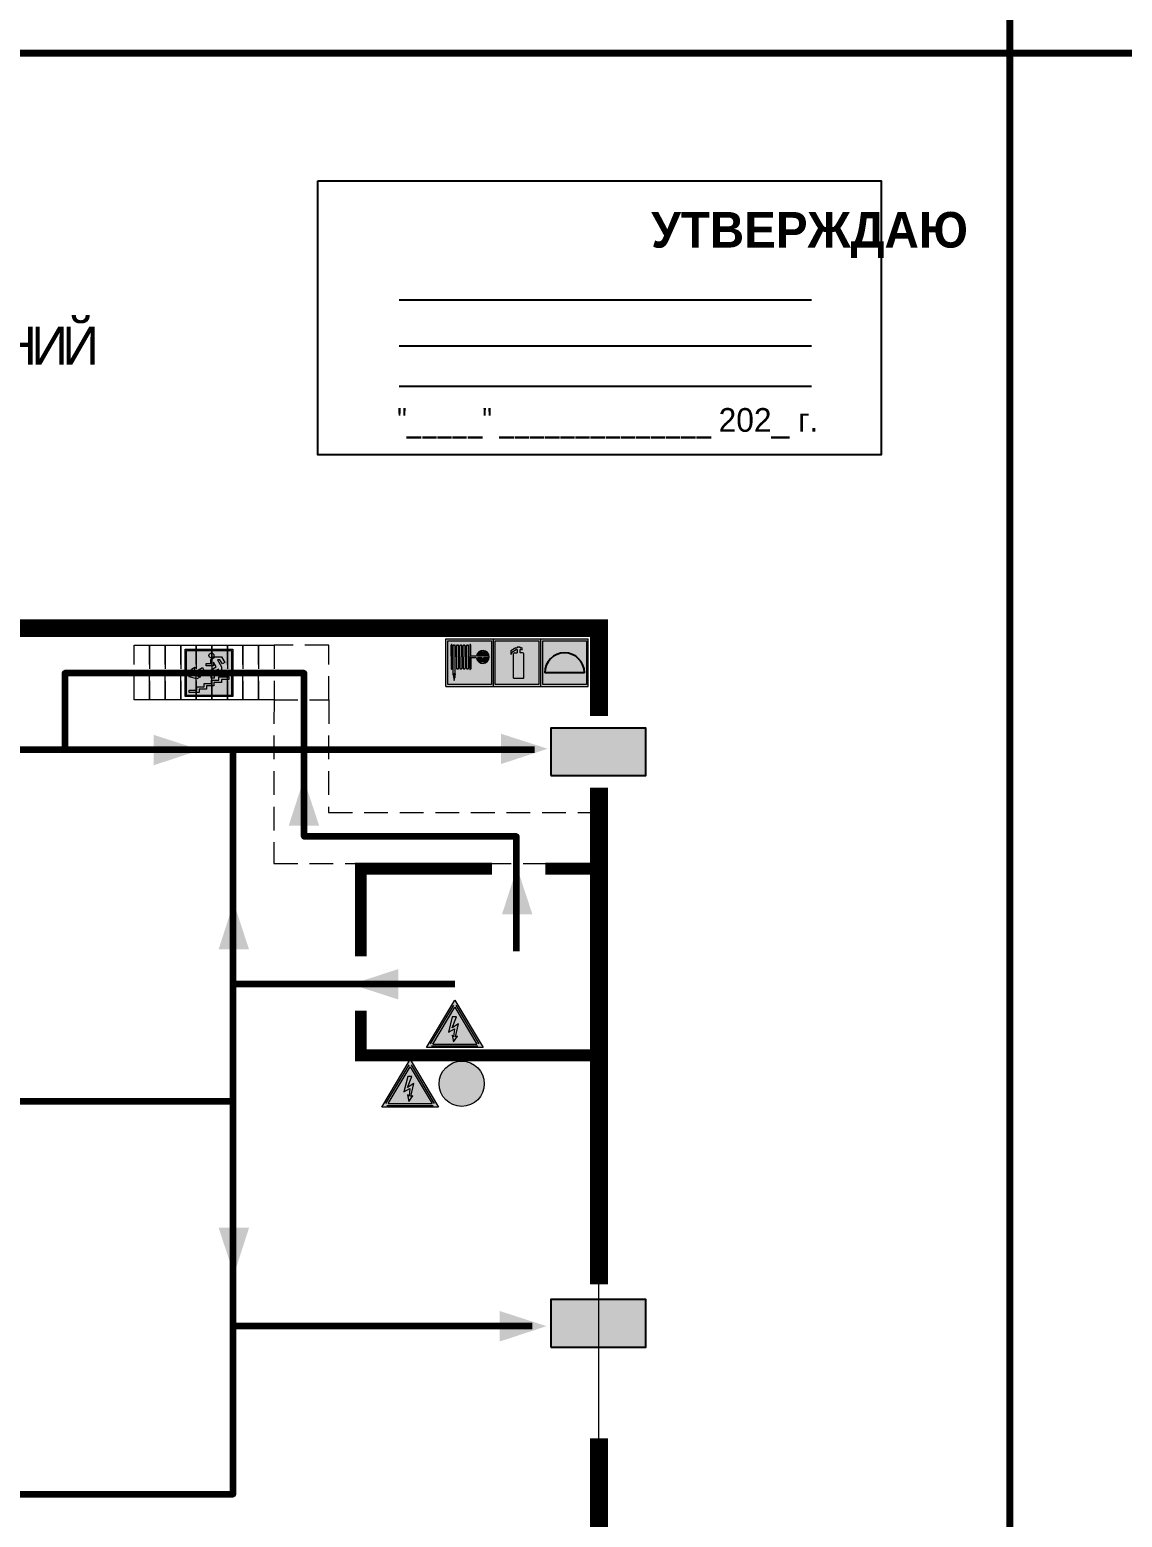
# Model space of a CAD drawing. Header units: millimetres. Extents: x 13114 to 67229, y 22859 to 38520.
# Drawn here: x 33223.2 to 33407.4, y 25216 to 25466.8 of the extents above; entities that cross this region are included whole.
import ezdxf

# ---------------------------------------------------------------- set-up
doc = ezdxf.new("R2010")
doc.units = ezdxf.units.MM
doc.linetypes.add('{ Wide Dash }', pattern=[12, 4, -2, 4, -2])
doc.layers.add('План_Штампы', color=7, linetype='Continuous')
doc.styles.add('обычный', font='arial.ttf')

# ---------------------------------------------------------------- blocks, each defined once
blk = doc.blocks.new('A$C7B4425F7')
at = {"true_color": 0xffffff}
blk.add_hatch(color=7, dxfattribs=at).paths.add_polyline_path([(0, 0), (-16, 0), (-16, -8), (0, -8)])
h = blk.add_hatch(color=126)
h.paths.add_polyline_path([(-0.2, -0.2), (-15.8, -0.2), (-15.8, -7.8), (-0.2, -7.8)])
h.paths.add_polyline_path([(-11.76, -2.03), (-11.76, -3.66), (-11.17, -3.66, -0.568275), (-11.17, -6.18), (-12.58, -6.18), (-12.58, -2.03)], flags=16)
h.paths.add_polyline_path([(-13.33, -4.12, -0.495768), (-13.59, -6.18), (-15.03, -6.18), (-15.03, -2.03), (-13.59, -2.03, -0.487973)], flags=16)
h.paths.add_polyline_path([(-10.25, -2.03), (-9.48, -2.03), (-9.48, -6.18), (-10.25, -6.18)], flags=16)
h.paths.add_polyline_path([(-13.84, -3.69), (-14.24, -3.69), (-14.24, -3.03), (-13.9, -3.03, -0.692621)], flags=0)
h.paths.add_polyline_path([(-9.15, -2.03), (-8.4, -2.03), (-8.04, -3.07), (-7.68, -2.03), (-6.93, -2.03), (-7.64, -4.1), (-6.93, -6.18), (-7.68, -6.18), (-8.04, -5.14), (-8.4, -6.18), (-9.15, -6.18), (-8.44, -4.1)], flags=16)
h.paths.add_polyline_path([(-11.76, -4.46), (-11.42, -4.46, -0.692621), (-11.36, -5.12), (-11.76, -5.12)], flags=0)
h.paths.add_polyline_path([(-13.9, -5.2), (-14.24, -5.2), (-14.24, -4.55), (-13.84, -4.55, -0.708038)], flags=0)
edge = h.paths.add_edge_path(flags=16)
edge.add_ellipse((-5.51, -4.08), major_axis=(0, 2.05), ratio=0.586184, start_angle=0, end_angle=360)
edge = h.paths.add_edge_path(flags=0)
edge.add_ellipse((-5.51, -4.08), major_axis=(0, 1.14), ratio=0.454828, start_angle=0, end_angle=360)
h.paths.add_polyline_path([(-4.13, -4.96, 0.377264), (-3.48, -4.52, 0.0555), (-3.16, -2.03), (-1.66, -2.03), (-1.66, -4.96), (-0.96, -4.96), (-0.96, -7.01), (-1.75, -7.01), (-1.75, -6.18), (-3.3, -6.18), (-3.3, -7.02), (-4.13, -7.02)], flags=16)
h.paths.add_polyline_path([(-2.73, -2.91), (-2.28, -2.91), (-2.28, -4.96), (-3.05, -4.96, 0.079136)], flags=0)
at = {"color": 126}
blk.add_lwpolyline([(-16, -8), (0, -8), (0, 0), (-16, 0)], close=True, dxfattribs=at)
blk = doc.blocks.new('вниз 3')
at = {"lineweight": 0, "true_color": 0xffffff}
h = blk.add_hatch(color=7, dxfattribs=at)
h.dxf.hatch_style = 1
h.paths.add_polyline_path([(40997.5, -4475.69), (40997.25, -4475.28), (40995.76, -4476.15), (40995.97, -4475.23), (40995.39, -4475.56), (40995.05, -4476.83), (40996.33, -4477.17), (40996.91, -4476.83), (40996, -4476.55)], flags=0)
h.paths.add_polyline_path([(40999.81, -4473.95), (41000.22, -4473.95), (41000.64, -4474.67), (41001.03, -4474.43), (41000.46, -4473.49), (41000.42, -4473.49), (40999.43, -4473.49), (40998.68, -4473.92), (40998.68, -4474.57), (40997.88, -4474.57), (40997.88, -4475), (40999.14, -4475), (40999.14, -4474.43), (40999.14, -4474.38), (40999.59, -4475.15), (40998.72, -4475.67), (40998.72, -4477.06), (40999.24, -4477.06), (40999.24, -4475.96), (40999.95, -4475.56), (40999.95, -4476.43), (41001.61, -4476.43), (41001.61, -4475.88), (41000.47, -4475.88), (41000.47, -4475.12)], flags=0)
h.paths.add_polyline_path([(40999.2, -4473.24, 1), (40998.35, -4473.24, 1)], flags=0)
h.paths.add_polyline_path([(41000.46, -4477.26), (41001.69, -4477.26), (41001.69, -4476.84), (41000.03, -4476.84), (41000.03, -4477.39), (40998.78, -4477.39), (40998.78, -4477.95), (40997.53, -4477.95), (40997.53, -4478.5), (40996.29, -4478.5), (40996.29, -4479.06), (40995.05, -4479.06), (40995.05, -4479.48), (40995.29, -4479.48), (40996.72, -4479.48), (40996.72, -4478.92), (40997.97, -4478.92), (40997.97, -4478.36), (40999.2, -4478.36), (40999.2, -4477.81), (41000.46, -4477.81)], flags=0)
h.paths.add_polyline_path([(41002.37, -4472.17), (40994.37, -4472.17), (40994.37, -4480.17), (41002.37, -4480.17)])
h.paths.add_polyline_path([(41002.16, -4479.96), (40994.57, -4479.96), (40994.57, -4472.37), (41002.16, -4472.37)], flags=16)
h.paths.add_polyline_path([(41001.61, -4475.88), (41001.61, -4476.43), (40999.95, -4476.43), (40999.95, -4475.56), (40999.24, -4475.96), (40999.24, -4477.06), (40998.72, -4477.06), (40998.72, -4475.67), (40999.59, -4475.15), (40999.14, -4474.38), (40999.14, -4474.43), (40999.14, -4475), (40997.88, -4475), (40997.88, -4474.57), (40998.68, -4474.57), (40998.68, -4473.92), (40999.43, -4473.49), (41000.42, -4473.49), (41000.46, -4473.49), (41001.03, -4474.43), (41000.64, -4474.67), (41000.22, -4473.95), (40999.81, -4473.95), (41000.47, -4475.12), (41000.47, -4475.88)], flags=0)
h.paths.add_polyline_path([(41001.69, -4476.84), (41001.69, -4477.26), (41000.46, -4477.26), (41000.46, -4477.81), (40999.2, -4477.81), (40999.2, -4478.36), (40997.97, -4478.36), (40997.97, -4478.92), (40996.72, -4478.92), (40996.72, -4479.48), (40995.05, -4479.48), (40995.05, -4479.06), (40996.29, -4479.06), (40996.29, -4478.5), (40997.53, -4478.5), (40997.53, -4477.95), (40998.78, -4477.95), (40998.78, -4477.39), (41000.03, -4477.39), (41000.03, -4476.84)], flags=0)
h.paths.add_polyline_path([(40998.35, -4473.24, -1), (40999.2, -4473.24, -1)], flags=0)
h.paths.add_polyline_path([(40997.5, -4475.69), (40996, -4476.55), (40996.91, -4476.83), (40996.33, -4477.17), (40995.05, -4476.83), (40995.39, -4475.56), (40995.97, -4475.23), (40995.76, -4476.15), (40997.25, -4475.28)], flags=0)
at = {"lineweight": 0}
h = blk.add_hatch(color=126, dxfattribs=at)
h.dxf.hatch_style = 1
h.paths.add_polyline_path([(41002.16, -4472.37), (40994.57, -4472.37), (40994.57, -4479.96), (41002.16, -4479.96)])
h.paths.add_polyline_path([(40995.97, -4475.23), (40995.76, -4476.15), (40997.25, -4475.28), (40997.5, -4475.69), (40996, -4476.55), (40996.91, -4476.83), (40996.33, -4477.17), (40995.05, -4476.83), (40995.39, -4475.56)], flags=16)
h.paths.add_polyline_path([(40997.88, -4474.57), (40998.68, -4474.57), (40998.68, -4473.92), (40999.43, -4473.49), (41000.42, -4473.49), (41000.46, -4473.49), (41001.03, -4474.43), (41000.64, -4474.67), (41000.22, -4473.95), (40999.81, -4473.95), (41000.47, -4475.12), (41000.47, -4475.88), (41001.61, -4475.88), (41001.61, -4476.43), (40999.95, -4476.43), (40999.95, -4475.56), (40999.24, -4475.96), (40999.24, -4477.06), (40998.72, -4477.06), (40998.72, -4475.67), (40999.59, -4475.15), (40999.14, -4474.38), (40999.14, -4474.43), (40999.14, -4475), (40997.88, -4475)], flags=16)
h.paths.add_polyline_path([(40998.35, -4473.24, -1), (40999.2, -4473.24, -1)], flags=16)
h.paths.add_polyline_path([(40997.53, -4477.95), (40998.78, -4477.95), (40998.78, -4477.39), (41000.03, -4477.39), (41000.03, -4476.84), (41001.69, -4476.84), (41001.69, -4477.26), (41000.46, -4477.26), (41000.46, -4477.81), (40999.2, -4477.81), (40999.2, -4478.36), (40997.97, -4478.36), (40997.97, -4478.92), (40996.72, -4478.92), (40996.72, -4479.48), (40995.05, -4479.48), (40995.05, -4479.06), (40996.29, -4479.06), (40996.29, -4478.5), (40997.53, -4478.5)], flags=16)
at = {"lineweight": 0, "true_color": 0xffffff}
h = blk.add_hatch(color=7, dxfattribs=at)
h.dxf.hatch_style = 1
h.paths.add_polyline_path([(40999.2, -4473.24, 1), (40998.35, -4473.24, 1)])
h.paths.add_polyline_path([(40999.81, -4473.95), (41000.22, -4473.95), (41000.64, -4474.67), (41001.03, -4474.43), (41000.46, -4473.49), (41000.42, -4473.49), (40999.43, -4473.49), (40998.68, -4473.92), (40998.68, -4474.57), (40997.88, -4474.57), (40997.88, -4475), (40999.14, -4475), (40999.14, -4474.43), (40999.14, -4474.38), (40999.59, -4475.15), (40998.72, -4475.67), (40998.72, -4477.06), (40999.24, -4477.06), (40999.24, -4475.96), (40999.95, -4475.56), (40999.95, -4476.43), (41001.61, -4476.43), (41001.61, -4475.88), (41000.47, -4475.88), (41000.47, -4475.12)])
h.paths.add_polyline_path([(40999.2, -4477.81), (41000.46, -4477.81), (41000.46, -4477.26), (41001.69, -4477.26), (41001.69, -4476.84), (41000.03, -4476.84), (41000.03, -4477.39), (40998.78, -4477.39), (40998.78, -4477.95), (40997.53, -4477.95), (40997.53, -4478.5), (40996.29, -4478.5), (40996.29, -4479.06), (40995.05, -4479.06), (40995.05, -4479.48), (40995.29, -4479.48), (40996.72, -4479.48), (40996.72, -4478.92), (40997.97, -4478.92), (40997.97, -4478.36), (40999.2, -4478.36)])
h.paths.add_polyline_path([(40997.5, -4475.69), (40997.25, -4475.28), (40995.76, -4476.15), (40995.97, -4475.23), (40995.39, -4475.56), (40995.05, -4476.83), (40996.33, -4477.17), (40996.91, -4476.83), (40996, -4476.55)])
at = {"color": 126, "lineweight": 0}
for points in [[(40994.37, -4472.17), (41002.37, -4472.17), (41002.37, -4480.17), (40994.37, -4480.17)], [(40994.57, -4472.37), (41002.16, -4472.37), (41002.16, -4479.96), (40994.57, -4479.96)]]:
    blk.add_lwpolyline(points, close=True, dxfattribs=at)
for points in [[(40999.14, -4474.43), (40999.14, -4475), (40997.88, -4475), (40997.88, -4474.57), (40998.68, -4474.57), (40998.68, -4473.92), (40999.43, -4473.49), (41000.42, -4473.49), (41000.46, -4473.49), (41001.03, -4474.43), (41000.64, -4474.67), (41000.22, -4473.95), (40999.81, -4473.95), (41000.47, -4475.12), (41000.47, -4475.88), (41001.61, -4475.88), (41001.61, -4476.43), (40999.95, -4476.43), (40999.95, -4475.56), (40999.24, -4475.96), (40999.24, -4477.06), (40998.72, -4477.06), (40998.72, -4475.67), (40999.59, -4475.15), (40999.14, -4474.38), (40999.14, -4474.43)], [(40995.05, -4476.83), (40995.39, -4475.56), (40995.97, -4475.23), (40995.76, -4476.15), (40997.25, -4475.28), (40997.5, -4475.69), (40996, -4476.55), (40996.91, -4476.83), (40996.33, -4477.17), (40995.05, -4476.83)], [(40995.29, -4479.48), (40995.05, -4479.48), (40995.05, -4479.06), (40996.29, -4479.06), (40996.29, -4478.5), (40997.53, -4478.5), (40997.53, -4477.95), (40998.78, -4477.95), (40998.78, -4477.39), (41000.03, -4477.39), (41000.03, -4476.84), (41001.69, -4476.84), (41001.69, -4477.26), (41000.46, -4477.26), (41000.46, -4477.81), (40999.2, -4477.81), (40999.2, -4478.36), (40997.97, -4478.36), (40997.97, -4478.92), (40996.72, -4478.92), (40996.72, -4479.48), (40995.05, -4479.48)]]:
    blk.add_lwpolyline(points, dxfattribs=at)
blk.add_circle((40998.77, -4473.24), 0.426, dxfattribs=at)
blk = doc.blocks.new('A$C37112FD5')
at = {"true_color": 0xf5f5ff}
h = blk.add_hatch(color=7, dxfattribs=at)
h.dxf.hatch_style = 1
h.paths.add_polyline_path([(12.8, -7.4), (0, -7.4), (0, -20.2), (12.8, -20.2)])
h.paths.add_polyline_path([(12.29, -7.91), (12.29, -19.69), (0.51, -19.69), (0.51, -7.91)], flags=16)
h.paths.add_polyline_path([(4.98, -9.04, -0.42597), (5.17, -9.22), (5.17, -12.25), (5.17, -15.29, -0.432244), (4.98, -15.47), (4.83, -15.47, -0.42597), (4.64, -15.29), (4.64, -12.25), (4.64, -9.22, -0.432244), (4.83, -9.04)], flags=0)
h.paths.add_polyline_path([(4.28, -9.22), (4.28, -12.25), (4.28, -15.29, -0.432244), (4.09, -15.47), (3.94, -15.47, -0.42597), (3.75, -15.29), (3.75, -12.25), (3.75, -9.22, -0.432244), (3.94, -9.04), (4.09, -9.04, -0.42597)], flags=0)
h.paths.add_polyline_path([(5.72, -9.04), (5.87, -9.04, -0.42597), (6.06, -9.22), (6.06, -12.25), (6.06, -15.29, -0.432244), (5.87, -15.47), (5.72, -15.47, -0.42597), (5.53, -15.29), (5.53, -12.25), (5.53, -9.22, -0.432244)], flags=0)
h.paths.add_polyline_path([(6.42, -8.9), (6.5, -8.9, -0.42597), (6.69, -9.08), (6.69, -12.03), (8.21, -12.03, -15.824349), (8.21, -12.47), (6.69, -12.47), (6.69, -15.42, -0.432244), (6.5, -15.6), (6.42, -15.6)], flags=0)
h.paths.add_polyline_path([(3.39, -9.22), (3.39, -12.25), (3.39, -15.29, -0.432244), (3.2, -15.47), (3.05, -15.47, -0.42597), (2.85, -15.29), (2.85, -12.25), (2.85, -9.22, -0.432244), (3.05, -9.04), (3.2, -9.04, -0.42597)], flags=0)
h.paths.add_polyline_path([(2.5, -9.22), (2.5, -16.71), (1.96, -16.71), (1.96, -9.22, -0.432244), (2.15, -9.04), (2.31, -9.04, -0.42597)], flags=0)
h.paths.add_polyline_path([(1.61, -8.9), (1.61, -15.6), (1.57, -15.6, -0.42597), (1.37, -15.42), (1.37, -12.03), (1.37, -9.09, -0.432244), (1.57, -8.9)], flags=0)
h.paths.add_polyline_path([(9.76, -10.81), (9.76, -12.03), (8.49, -12.03, -0.336371)], flags=0)
h.paths.add_polyline_path([(8.49, -12.47), (9.76, -12.47), (9.76, -13.7, -0.336371)], flags=0)
h.paths.add_polyline_path([(10.11, -10.81, -0.336371), (11.38, -12.03), (10.11, -12.03)], flags=0)
h.paths.add_polyline_path([(10.11, -12.47), (11.38, -12.47, -0.336371), (10.11, -13.7)], flags=0)
h.paths.add_polyline_path([(2.5, -16.84), (2.5, -17.05), (1.97, -17.05), (1.97, -16.84)], flags=0)
h.paths.add_polyline_path([(2.5, -17.24, -0.033778), (2.24, -18.6, -0.033778), (1.97, -17.24)], flags=0)
h = blk.add_hatch(color=242)
h.dxf.hatch_style = 1
h.paths.add_polyline_path([(12.29, -7.91), (0.51, -7.91), (0.51, -19.69), (12.29, -19.69)])
h.paths.add_polyline_path([(6.42, -15.6), (6.42, -8.9), (6.5, -8.9, -0.42597), (6.69, -9.08), (6.69, -12.03), (8.21, -12.03, -15.824349), (8.21, -12.47), (6.69, -12.47), (6.69, -15.42, -0.432244), (6.5, -15.6)], flags=16)
h.paths.add_polyline_path([(5.87, -15.47), (5.72, -15.47, -0.42597), (5.53, -15.29), (5.53, -12.25), (5.53, -9.22, -0.432244), (5.72, -9.04), (5.87, -9.04, -0.42597), (6.06, -9.22), (6.06, -12.25), (6.06, -15.29, -0.432244)], flags=16)
h.paths.add_polyline_path([(4.98, -15.47), (4.83, -15.47, -0.42597), (4.64, -15.29), (4.64, -12.25), (4.64, -9.22, -0.432244), (4.83, -9.04), (4.98, -9.04, -0.42597), (5.17, -9.22), (5.17, -12.25), (5.17, -15.29, -0.432244)], flags=16)
h.paths.add_polyline_path([(4.09, -15.47), (3.94, -15.47, -0.42597), (3.75, -15.29), (3.75, -12.25), (3.75, -9.22, -0.432244), (3.94, -9.04), (4.09, -9.04, -0.42597), (4.28, -9.22), (4.28, -12.25), (4.28, -15.29, -0.432244)], flags=16)
h.paths.add_polyline_path([(3.2, -15.47), (3.05, -15.47, -0.42597), (2.85, -15.29), (2.85, -12.25), (2.85, -9.22, -0.432244), (3.05, -9.04), (3.2, -9.04, -0.42597), (3.39, -9.22), (3.39, -12.25), (3.39, -15.29, -0.432244)], flags=16)
h.paths.add_polyline_path([(2.5, -17.05), (1.97, -17.05), (1.97, -16.84), (2.5, -16.84)], flags=16)
h.paths.add_polyline_path([(2.5, -17.24, -0.033778), (2.24, -18.6, -0.033778), (1.97, -17.24)], flags=16)
h.paths.add_polyline_path([(2.5, -16.71), (1.96, -16.71), (1.96, -9.22, -0.432244), (2.15, -9.04), (2.31, -9.04, -0.42597), (2.5, -9.22)], flags=16)
h.paths.add_polyline_path([(1.61, -15.6), (1.57, -15.6, -0.42597), (1.37, -15.42), (1.37, -12.03), (1.37, -9.09, -0.432244), (1.57, -8.9), (1.61, -8.9)], flags=16)
h.paths.add_polyline_path([(8.49, -12.47), (9.76, -12.47), (9.76, -13.7, -0.336371)], flags=0)
h.paths.add_polyline_path([(10.11, -13.7), (10.11, -12.47), (11.38, -12.47, -0.336371)], flags=0)
h.paths.add_polyline_path([(8.49, -12.03, -0.336371), (9.76, -10.81), (9.76, -12.03)], flags=0)
h.paths.add_polyline_path([(10.11, -12.03), (10.11, -10.81, -0.336371), (11.38, -12.03)], flags=0)
h = blk.add_hatch(color=7, dxfattribs=at)
h.dxf.hatch_style = 1
h.paths.add_polyline_path([(1.61, -8.9), (1.57, -8.9, 0.432244), (1.37, -9.09), (1.37, -12.03), (1.37, -15.42, 0.42597), (1.57, -15.6), (1.61, -15.6)])
h.paths.add_polyline_path([(2.5, -9.22, 0.42597), (2.31, -9.04), (2.15, -9.04, 0.432244), (1.96, -9.22), (1.96, -16.71), (2.5, -16.71)])
h.paths.add_polyline_path([(2.5, -16.84), (1.97, -16.84), (1.97, -17.05), (2.5, -17.05)])
h.paths.add_polyline_path([(2.5, -17.24), (1.97, -17.24, 0.033778), (2.24, -18.6, 0.033778)])
h.paths.add_polyline_path([(3.39, -12.25), (3.39, -9.22, 0.42597), (3.2, -9.04), (3.05, -9.04, 0.432244), (2.85, -9.22), (2.85, -12.25), (2.85, -15.29, 0.42597), (3.05, -15.47), (3.2, -15.47, 0.432244), (3.39, -15.29)])
h.paths.add_polyline_path([(4.28, -12.25), (4.28, -9.22, 0.42597), (4.09, -9.04), (3.94, -9.04, 0.432244), (3.75, -9.22), (3.75, -12.25), (3.75, -15.29, 0.42597), (3.94, -15.47), (4.09, -15.47, 0.432244), (4.28, -15.29)])
h.paths.add_polyline_path([(5.17, -12.25), (5.17, -9.22, 0.42597), (4.98, -9.04), (4.83, -9.04, 0.432244), (4.64, -9.22), (4.64, -12.25), (4.64, -15.29, 0.42597), (4.83, -15.47), (4.98, -15.47, 0.432244), (5.17, -15.29)])
h.paths.add_polyline_path([(6.06, -12.25), (6.06, -9.22, 0.42597), (5.87, -9.04), (5.72, -9.04, 0.432244), (5.53, -9.22), (5.53, -12.25), (5.53, -15.29, 0.42597), (5.72, -15.47), (5.87, -15.47, 0.432244), (6.06, -15.29)])
h.paths.add_polyline_path([(6.69, -12.47), (8.21, -12.47, 15.824349), (8.21, -12.03), (6.69, -12.03), (6.69, -9.08, 0.42597), (6.5, -8.9), (6.42, -8.9), (6.42, -15.6), (6.5, -15.6, 0.432244), (6.69, -15.42)])
h.paths.add_polyline_path([(8.49, -12.47), (9.76, -12.47), (9.76, -13.7, -0.336371)], flags=16)
h.paths.add_polyline_path([(8.49, -12.03, -0.336371), (9.76, -10.81), (9.76, -12.03)], flags=16)
h.paths.add_polyline_path([(10.11, -12.47), (11.38, -12.47, -0.336371), (10.11, -13.7)], flags=16)
h.paths.add_polyline_path([(10.11, -12.03), (10.11, -10.81, -0.336371), (11.38, -12.03)], flags=16)
h = blk.add_hatch(color=242)
h.dxf.hatch_style = 1
h.paths.add_polyline_path([(9.76, -10.81, 0.336371), (8.49, -12.03), (9.76, -12.03)])
h.paths.add_polyline_path([(10.11, -10.81), (10.11, -12.03), (11.38, -12.03, 0.336371)])
h.paths.add_polyline_path([(11.38, -12.47), (10.11, -12.47), (10.11, -13.7, 0.336371)])
h.paths.add_polyline_path([(9.76, -12.47), (8.49, -12.47, 0.336371), (9.76, -13.7)])
at = {"color": 242, "lineweight": 5}
for p, q in [((0, -20.2), (0, -7.4)), ((0, -7.4), (12.8, -7.4)), ((12.8, -20.2), (12.8, -7.4)), ((1.37, -12.03), (1.37, -9.08)), ((1.37, -12.03), (1.37, -15.42)), ((1.57, -8.9), (1.61, -8.9)), ((1.61, -8.9), (1.61, -15.6)), ((1.96, -16.71), (1.96, -9.22)), ((2.15, -9.04), (2.31, -9.04)), ((2.5, -16.71), (2.5, -9.22)), ((2.85, -12.25), (2.85, -9.22)), ((3.05, -9.04), (3.2, -9.04)), ((3.39, -12.25), (3.39, -9.22)), ((3.75, -12.25), (3.75, -9.22)), ((3.94, -9.04), (4.09, -9.04)), ((4.28, -12.25), (4.28, -9.22)), ((4.64, -12.25), (4.64, -9.22)), ((4.83, -9.04), (4.98, -9.04)), ((5.17, -12.25), (5.17, -9.22)), ((5.53, -12.25), (5.53, -9.22)), ((5.72, -9.04), (5.87, -9.04)), ((6.06, -12.25), (6.06, -9.22)), ((6.42, -8.9), (6.42, -15.6)), ((6.5, -8.9), (6.42, -8.9)), ((6.69, -12.03), (6.69, -9.08)), ((8.21, -12.03), (6.69, -12.03)), ((9.76, -12.03), (8.49, -12.03)), ((9.76, -10.81), (9.76, -12.03)), ((10.11, -10.81), (10.11, -12.03)), ((11.38, -12.03), (10.11, -12.03)), ((1.57, -15.6), (1.61, -15.6)), ((2.85, -12.25), (2.85, -15.29)), ((3.05, -15.47), (3.2, -15.47)), ((3.39, -12.25), (3.39, -15.29)), ((3.75, -12.25), (3.75, -15.29)), ((3.94, -15.47), (4.09, -15.47)), ((4.28, -12.25), (4.28, -15.29)), ((4.64, -12.25), (4.64, -15.29)), ((4.83, -15.47), (4.98, -15.47)), ((5.17, -12.25), (5.17, -15.29)), ((5.53, -12.25), (5.53, -15.29)), ((5.72, -15.47), (5.87, -15.47)), ((6.06, -12.25), (6.06, -15.29)), ((6.42, -15.6), (6.5, -15.6)), ((8.21, -12.47), (6.69, -12.47)), ((6.69, -12.47), (6.69, -15.42)), ((9.76, -12.47), (8.49, -12.47)), ((9.76, -12.47), (9.76, -13.7)), ((11.38, -12.47), (10.11, -12.47)), ((10.11, -12.47), (10.11, -13.7)), ((1.96, -16.71), (2.5, -16.71)), ((1.97, -16.84), (2.5, -16.84)), ((1.97, -17.05), (1.97, -16.84)), ((2.5, -17.05), (1.97, -17.05)), ((1.97, -17.24), (2.5, -17.24)), ((2.5, -16.84), (2.5, -17.05)), ((0, -20.2), (12.8, -20.2))]:
    blk.add_line(p, q, dxfattribs=at)
blk.add_lwpolyline([(0.51, -7.91), (12.29, -7.91), (12.29, -19.69), (0.51, -19.69)], close=True, dxfattribs=at)
for centre, radius, start, end in [((1.56, -9.09), 0.182, 87.1027, 180.6071), ((2.15, -9.22), 0.182, 87.1027, 180.6071), ((2.32, -9.22), 0.182, 359.3929, 92.8973), ((3.04, -9.22), 0.182, 87.1027, 180.6071), ((3.21, -9.22), 0.182, 359.3929, 92.8973), ((3.93, -9.22), 0.182, 87.1027, 180.6071), ((4.1, -9.22), 0.182, 359.3929, 92.8973), ((4.82, -9.22), 0.182, 87.1027, 180.6071), ((4.99, -9.22), 0.182, 359.3929, 92.8973), ((5.71, -9.22), 0.182, 87.1027, 180.6071), ((5.88, -9.22), 0.182, 359.3929, 92.8973), ((6.51, -9.09), 0.182, 359.3929, 92.8973), ((9.93, -12.25), 1.74, 187.2319, 172.7681), ((9.93, -12.25), 1.46, 96.9927, 171.3585), ((9.93, -12.25), 1.46, 8.6415, 83.0073), ((1.56, -15.42), 0.182, 179.3929, 272.8973), ((3.04, -15.29), 0.182, 179.3929, 272.8973), ((3.21, -15.29), 0.182, 267.1027, 0.6071), ((3.93, -15.29), 0.182, 179.3929, 272.8973), ((4.1, -15.29), 0.182, 267.1027, 0.6071), ((4.82, -15.29), 0.182, 179.3929, 272.8973), ((4.99, -15.29), 0.182, 267.1027, 0.6071), ((5.71, -15.29), 0.182, 179.3929, 272.8973), ((5.88, -15.29), 0.182, 267.1027, 0.6071), ((6.51, -15.42), 0.182, 267.1027, 0.6071), ((9.93, -12.25), 1.46, 188.6415, 263.0073), ((9.93, -12.25), 1.46, 276.9927, 351.3585), ((12.17, -15.98), 10.27, 187.041, 194.7793), ((-7.7, -15.98), 10.27, 345.2207, 352.959)]:
    blk.add_arc(centre, radius, start, end, dxfattribs=at)
blk = doc.blocks.new('A$C3AD82952')
at = {"true_color": 0xf5f5ff}
h = blk.add_hatch(color=7, dxfattribs=at)
h.dxf.hatch_style = 1
h.paths.add_polyline_path([(8.21, 8.73, 0.414214), (7.89, 9.05), (7.22, 9.05), (7.22, 9.92), (7.59, 9.92, 1), (7.57, 10.36), (7.22, 10.36), (7.22, 10.6), (6.43, 10.6), (6.43, 10.36), (6.01, 10.36), (4.74, 9.59), (4.74, 8.69), (4.98, 8.73), (4.98, 9.26), (6.12, 9.91), (6.43, 9.91), (6.43, 9.05), (5.76, 9.05, 0.414214), (5.44, 8.73), (5.44, 2.2), (8.21, 2.2)], flags=0)
h.paths.add_polyline_path([(12.8, 12.8), (0, 12.8), (0, 0), (12.8, 0)])
h.paths.add_polyline_path([(0.51, 12.29), (12.29, 12.29), (12.29, 0.51), (0.51, 0.51)], flags=16)
h.paths.add_polyline_path([(4.74, 9.59), (6.01, 10.36), (6.43, 10.36), (6.43, 10.6), (7.22, 10.6), (7.22, 10.36), (7.59, 10.36, -0.94586), (7.59, 9.92), (7.22, 9.92), (7.22, 9.05), (7.89, 9.05, -0.414214), (8.21, 8.73), (8.21, 2.2), (5.44, 2.2), (5.44, 8.73, -0.414214), (5.76, 9.05), (6.43, 9.05), (6.43, 9.91), (6.12, 9.91), (4.98, 9.26), (4.98, 8.73), (4.74, 8.69)], flags=0)
h = blk.add_hatch(color=242)
h.dxf.hatch_style = 1
h.paths.add_polyline_path([(12.29, 12.29), (0.51, 12.29), (0.51, 0.51), (12.29, 0.51)])
h.paths.add_polyline_path([(4.74, 8.69), (4.74, 9.59), (6.01, 10.36), (6.43, 10.36), (6.43, 10.6), (7.22, 10.6), (7.22, 10.36), (7.59, 10.36, -0.94586), (7.59, 9.92), (7.22, 9.92), (7.22, 9.05), (7.89, 9.05, -0.414214), (8.21, 8.73), (8.21, 2.2), (5.44, 2.2), (5.44, 8.73, -0.414214), (5.76, 9.05), (6.43, 9.05), (6.43, 9.91), (6.12, 9.91), (4.98, 9.26), (4.98, 8.73)], flags=16)
h = blk.add_hatch(color=7, dxfattribs=at)
h.dxf.hatch_style = 1
h.paths.add_polyline_path([(8.21, 8.73, 0.414214), (7.89, 9.05), (7.22, 9.05), (7.22, 9.92), (7.59, 9.92, 1), (7.57, 10.36), (7.22, 10.36), (7.22, 10.6), (6.43, 10.6), (6.43, 10.36), (6.01, 10.36), (4.74, 9.59), (4.74, 8.69), (4.98, 8.73), (4.98, 9.26), (6.12, 9.91), (6.43, 9.91), (6.43, 9.05), (5.76, 9.05, 0.414214), (5.44, 8.73), (5.44, 2.2), (8.21, 2.2)])
at = {"color": 242, "lineweight": 5}
for p, q in [((0, 0), (0, 12.8)), ((0, 12.8), (12.8, 12.8)), ((12.8, 0), (12.8, 12.8)), ((6.01, 10.36), (4.74, 9.59)), ((4.74, 9.59), (4.74, 8.69)), ((4.74, 8.69), (4.98, 8.73)), ((4.98, 9.26), (6.12, 9.91)), ((4.98, 8.73), (4.98, 9.26)), ((5.44, 2.2), (5.44, 8.73)), ((5.76, 9.05), (6.43, 9.05)), ((6.01, 10.36), (6.43, 10.36)), ((6.12, 9.91), (6.43, 9.91)), ((7.22, 10.6), (6.43, 10.6)), ((6.43, 10.6), (6.43, 10.36)), ((6.43, 9.91), (6.43, 9.05)), ((7.22, 10.36), (7.22, 10.6)), ((7.59, 10.36), (7.22, 10.36)), ((7.22, 9.05), (7.22, 9.92)), ((7.59, 9.92), (7.22, 9.92)), ((7.89, 9.05), (7.22, 9.05)), ((8.21, 2.2), (8.21, 8.73)), ((0, 0), (12.8, 0)), ((5.44, 2.2), (8.21, 2.2))]:
    blk.add_line(p, q, dxfattribs=at)
blk.add_lwpolyline([(0.51, 12.29), (12.29, 12.29), (12.29, 0.51), (0.51, 0.51)], close=True, dxfattribs=at)
for centre, radius, start, end in [((5.76, 8.73), 0.32, 90, 180), ((7.58, 10.14), 0.223, 273.1875, 86.8125), ((7.89, 8.73), 0.32, 0, 90)]:
    blk.add_arc(centre, radius, start, end, dxfattribs=at)
blk = doc.blocks.new('A$C1E1F2D43')
at = {"true_color": 0xffffff}
blk.add_hatch(color=7, dxfattribs=at).paths.add_polyline_path([(8, 0), (0, 0), (0, -8), (8, -8)])
h = blk.add_hatch(color=242)
h.paths.add_polyline_path([(0.32, -0.32), (0.32, -7.68), (7.68, -7.68), (7.68, -0.32)])
h.paths.add_polyline_path([(7.35, -5.71), (0.65, -5.71, -1)], flags=16)
at = {"color": 242, "lineweight": 5}
for p, q in [((0, 0), (8, 0)), ((0, -8), (0, 0)), ((0, 0), (8, 0)), ((8, -8), (8, 0)), ((0, -8), (8, -8))]:
    blk.add_line(p, q, dxfattribs=at)
at = {"color": 242}
blk.add_line((7.35, -5.71), (0.65, -5.71), dxfattribs=at)
at = {"color": 242, "lineweight": 5}
blk.add_lwpolyline([(0.32, -0.32), (7.68, -0.32), (7.68, -7.68), (0.32, -7.68)], close=True, dxfattribs=at)
at = {"color": 242}
blk.add_arc((4, -5.71), 3.35, 0, 180, dxfattribs=at)
blk = doc.blocks.new('A$C3E6D3DDE')
at = {"lineweight": 5}
h = blk.add_hatch(color=40, dxfattribs=at)
h.paths.add_polyline_path([(24.1, 1.45), (16.46, -11.35), (31.74, -11.35)])
h.paths.add_polyline_path([(24.09, -0.46), (30.03, -10.41), (18.14, -10.41)], flags=16)
h.paths.add_polyline_path([(24.54, -3.08), (23.41, -6.02), (25.13, -5.01), (24.33, -8.5), (24.82, -8.27), (23.79, -9.86), (23.4, -8.04), (23.8, -8.43), (24.04, -6.29), (22.39, -7.25), (23.44, -3.08)], flags=0)
h = blk.add_hatch(color=256, dxfattribs=at)
h.paths.add_polyline_path([(24.37, 0.03, 0.567511), (23.82, 0.03), (17.59, -10.4, 0.582454), (17.86, -10.88), (30.32, -10.88, 0.582149), (30.6, -10.4)])
h.paths.add_polyline_path([(24.09, -0.46), (18.14, -10.41), (30.03, -10.41)], flags=16)
h.paths.add_polyline_path([(24.54, -3.08), (23.41, -6.02), (25.13, -5.01), (24.33, -8.5), (24.82, -8.27), (23.79, -9.86), (23.4, -8.04), (23.8, -8.43), (24.04, -6.29), (22.39, -7.25), (23.44, -3.08)], flags=0)
h = blk.add_hatch(color=40, dxfattribs=at)
h.paths.add_polyline_path([(24.09, -0.46), (18.14, -10.41), (30.03, -10.41)])
h.paths.add_polyline_path([(24.82, -8.27), (23.79, -9.86), (23.4, -8.04), (23.8, -8.43), (24.04, -6.29), (22.39, -7.25), (23.44, -3.08), (24.54, -3.08), (23.41, -6.02), (25.13, -5.01), (24.33, -8.5)], flags=16)
at = {"color": 40, "lineweight": 5}
for p, q in [((16.46, -11.35), (24.1, 1.45)), ((24.1, 1.45), (31.74, -11.35))]:
    blk.add_line(p, q, dxfattribs=at)
at = {"lineweight": 5}
for p, q in [((17.59, -10.4), (23.82, 0.03)), ((24.37, 0.03), (30.6, -10.4)), ((18.14, -10.41), (24.09, -0.46)), ((23.44, -3.08), (22.39, -7.25)), ((23.41, -6.02), (24.54, -3.08)), ((24.54, -3.08), (23.44, -3.08)), ((24.09, -0.46), (30.03, -10.41)), ((22.39, -7.25), (24.04, -6.29)), ((25.13, -5.01), (23.41, -6.02)), ((24.04, -6.29), (23.8, -8.43)), ((24.33, -8.5), (25.13, -5.01)), ((17.86, -10.88), (30.32, -10.88)), ((18.14, -10.41), (30.03, -10.41)), ((23.8, -8.43), (23.4, -8.04)), ((23.4, -8.04), (23.79, -9.86)), ((23.79, -9.86), (24.82, -8.27)), ((24.82, -8.27), (24.33, -8.5))]:
    blk.add_line(p, q, dxfattribs=at)
at = {"color": 50, "lineweight": 5}
blk.add_line((31.74, -11.35), (16.46, -11.35), dxfattribs=at)
blk = doc.blocks.new('A$C7B8C2D5B')
at = {"lineweight": 0}
h = blk.add_hatch(color=5, dxfattribs=at)
h.dxf.hatch_style = 1
h.paths.add_polyline_path([(1.4, -3.02, 1), (-2.11, -3.02, 1)])
at = {"color": 5, "lineweight": 0}
blk.add_circle((-0.36, -3.02), 1.75, dxfattribs=at)

msp = doc.modelspace()

# ---------------------------------------------------------------- linework, layer by layer
at = {"color": 6, "lineweight": 100}
for points in [[(32788.44, 25462.86), (33388.44, 25462.86), (33388.44, 25857.86), (32788.44, 25857.86)], [(33388.44, 25462.86), (33988.44, 25462.86), (33988.44, 25857.86), (33388.44, 25857.86)], [(32788.44, 25067.86), (33388.44, 25067.86), (33388.44, 25462.86), (32788.44, 25462.86)], [(33388.44, 25067.86), (33988.44, 25067.86), (33988.44, 25462.86), (33388.44, 25462.86)]]:
    msp.add_lwpolyline(points, close=True, dxfattribs=at)
msp.add_lwpolyline([(33271.73, 25441.32), (33366.73, 25441.32), (33366.73, 25395.11), (33271.73, 25395.11)], close=True)
for points in [[(33285.48, 25421.27), (33355.01, 25421.27)], [(33285.48, 25413.51), (33355.01, 25413.51)], [(33285.48, 25406.72), (33355.01, 25406.72)]]:
    msp.add_lwpolyline(points)
at = {"lineweight": 100}
for points, const_width in [([(32876.47, 25337.71), (32876.47, 25365.91), (33319.16, 25365.91), (33319.16, 25351.1)], 3), ([(33319.16, 25339), (33319.16, 25255.29)], 3), ([(33301.13, 25325.35), (33279.01, 25325.35), (33279.01, 25310.61)], 2), ([(33319.16, 25325.35), (33310.1, 25325.35)], 2), ([(33279.01, 25301.41), (33279.01, 25293.9), (33318.91, 25293.9)], 2), ([(33319.16, 25229.32), (33319.16, 25196.27), (32877.11, 25196.27)], 3)]:
    msp.add_lwpolyline(points, dxfattribs=dict(at, const_width=const_width))
at = {"linetype": '{ Wide Dash }', "lineweight": 0}
for points in [[(33240.76, 25363.03), (33243.38, 25363.03), (33243.38, 25353.81), (33240.76, 25353.81)], [(33243.38, 25363.03), (33246, 25363.03), (33246, 25353.81), (33243.38, 25353.81)], [(33246, 25363.03), (33248.62, 25363.03), (33248.62, 25353.81), (33246, 25353.81)], [(33248.62, 25363.03), (33251.25, 25363.03), (33251.25, 25353.81), (33248.62, 25353.81)], [(33251.25, 25363.03), (33253.87, 25363.03), (33253.87, 25353.81), (33251.25, 25353.81)], [(33253.87, 25363.03), (33256.49, 25363.03), (33256.49, 25353.81), (33253.87, 25353.81)], [(33256.49, 25363.03), (33259.11, 25363.03), (33259.11, 25353.81), (33256.49, 25353.81)], [(33259.11, 25363.03), (33261.73, 25363.03), (33261.73, 25353.81), (33259.11, 25353.81)], [(33261.73, 25363.03), (33264.36, 25363.03), (33264.36, 25353.81), (33261.73, 25353.81)], [(33264.36, 25353.81), (33273.58, 25353.81), (33273.58, 25363.03), (33264.36, 25363.03)]]:
    msp.add_lwpolyline(points, close=True, dxfattribs=at)
at = {"color": 126, "lineweight": 100, "true_color": 0x008754}
for points in [[(33305.24, 25311.44), (33305.24, 25330.78), (33269.43, 25330.78), (33269.43, 25358.35), (33229.11, 25358.35), (33229.11, 25345.45)], [(32902.76, 25328.5), (32902.76, 25219.94), (33257.48, 25219.94), (33257.48, 25345.45)], [(33215.92, 25345.45), (33308.27, 25345.45)], [(33294.85, 25305.9), (33257.48, 25305.9)], [(33257.48, 25286.12), (32902.76, 25286.12)], [(33257.48, 25248.32), (33307.87, 25248.32)]]:
    msp.add_lwpolyline(points, dxfattribs=at)
at = {"linetype": '{ Wide Dash }', "lineweight": 0}
for points in [[(33264.36, 25353.81), (33264.35, 25326.22), (33319.06, 25326.22)], [(33273.58, 25353.81), (33273.57, 25334.82), (33318.67, 25334.82)]]:
    msp.add_lwpolyline(points, dxfattribs=at)
at = {"lineweight": 0}
msp.add_lwpolyline([(33319.16, 25229.32), (33319.16, 25262.61)], dxfattribs=at)
at = {"layer": 'План_Штампы', "color": 126, "true_color": 0x008754}
for points in [[(33244.05, 25342.79), (33244.06, 25347.93), (33251.94, 25345.38)], [(33302.61, 25342.99), (33302.62, 25348.12), (33310.5, 25345.58)], [(33271.97, 25332.6), (33266.84, 25332.61), (33269.38, 25340.49)], [(33307.94, 25317.64), (33302.8, 25317.65), (33305.35, 25325.53)], [(33260.15, 25311.76), (33255.02, 25311.77), (33257.56, 25319.65)], [(33285.34, 25308.45), (33285.32, 25303.31), (33277.44, 25305.86)], [(33255.02, 25264.84), (33260.15, 25264.82), (33257.61, 25256.95)], [(33302.42, 25245.65), (33302.44, 25250.79), (33310.31, 25248.24)]]:
    msp.add_solid(points, dxfattribs=at)

# ---------------------------------------------------------------- block references
for name, p, xscale, yscale, zscale in [('A$C37112FD5', (33293.36, 25368.72), 0.6249984004534781, 0.6249984004534781, 0.6249984004534781), ('A$C3AD82952', (33301.36, 25356.1), 0.625, 0.625, 0.625), ('A$C3E6D3DDE', (33279.78, 25302.31), 0.625, 0.625, 0.625), ('A$C3E6D3DDE', (33272.25, 25292.26), 0.625, 0.625, 0.625), ('A$C7B8C2D5B', (33296.8, 25295.68), 2.177419353276491, 2.177419353276491, 2.177419353276491)]:
    msp.add_blockref(name, p, dxfattribs=dict(xscale=xscale, yscale=yscale, zscale=zscale))
at = {"color": 1}
msp.add_blockref('A$C1E1F2D43', (33309.36, 25364.1), dxfattribs=at)
at = {"color": 126, "true_color": 0x008754}
msp.add_blockref('вниз 3', (-7744.97, 29834.54), dxfattribs=at)
at = {"layer": 'План_Штампы'}
for p in [(33327.05, 25349.06), (33327.05, 25252.72)]:
    msp.add_blockref('A$C7B4425F7', p, dxfattribs=at)

# ---------------------------------------------------------------- texts
at = {"lineweight": 0, "attachment_point": 5, "style": 'обычный'}
for s, insert, char_height, width in [('\\pi-18,l18,t18;{\\fProxima Nova Rg|b1|i0|c204|p2;УТВЕРЖДАЮ\\H1.1997x; }', (33354.67, 25432.2), 6, 126.6484), ('{\\fArial Narrow|b0|i0|c204|p34;"_____" ______________ \\fProxima Nova Rg|b0|i0|c204|p2;202_ г. }', (33320.64, 25400.44), 4, 78.6503)]:
    msp.add_mtext(s, dxfattribs=dict(at, insert=insert, char_height=char_height, width=width))
at = {"color": 0, "lineweight": 0, "insert": (33096.43, 25416.9), "char_height": 8, "width": 449.2158, "attachment_point": 5, "style": 'обычный'}
msp.add_mtext('{\\fArial Black|b1|i0|c204|p34;\\H2x;\\T0.85;  \\fArial Narrow|b0|i0|c204|p34;\\H0.8x;\\W0.9;\\P\\fProxima Nova Rg|b0|i0|c204|p2;\\H0.5x;\\W1;\\C256;ПРИ ПОЖАРЕ  ИЛИ ДРУГИХ ЧРЕЗВЫЧАЙНЫХ СИТУАЦИЯХ  ИЗ ПОМЕЩЕНИЙ \\fProxima Nova Rg|b1|i0|c204|p2;\\H1.25x;\\PТЦ ЖДО:  ВАГОНОКРАНОВОГО ДЕПО   1 ЭТАЖ}', dxfattribs=at)

doc.saveas('drawing.dxf')
